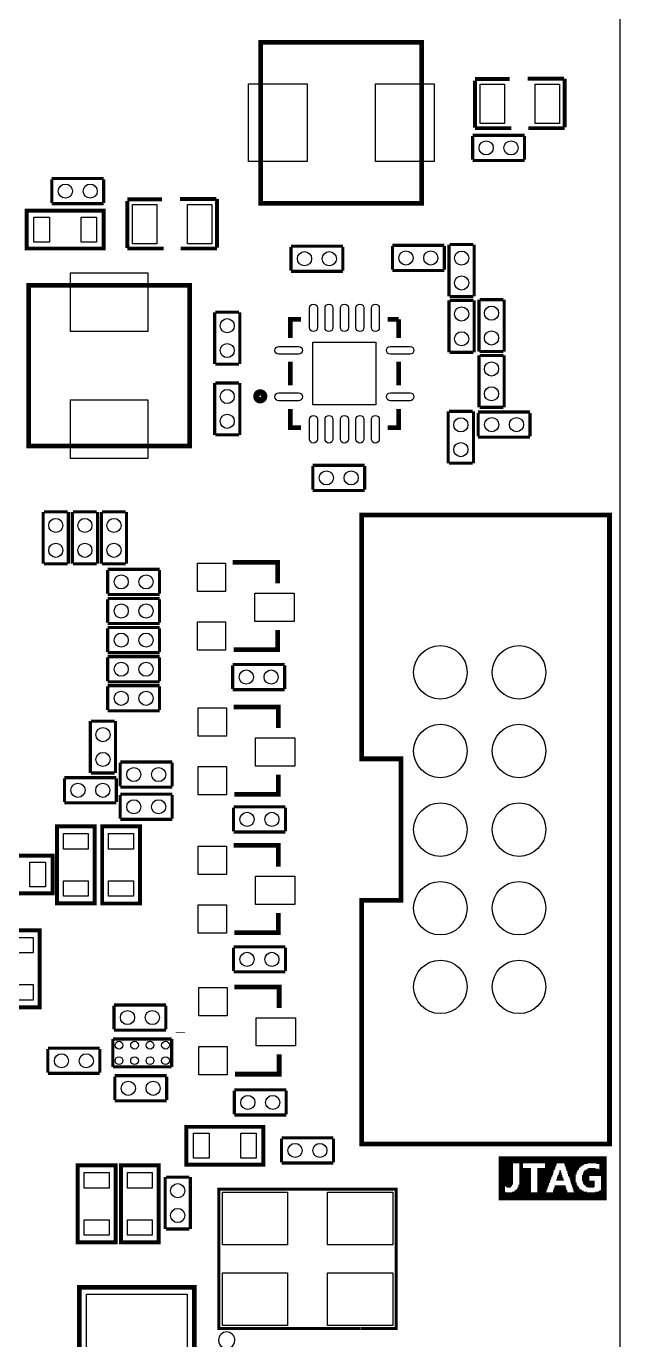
# Model space of a CAD drawing. Extents: x 4 to 274, y -3 to 190.
# Drawn here: x 252.34 to 271.5, y 26.6 to 69.03 of the extents above; entities that cross this region are included whole.
import ezdxf

# ---------------------------------------------------------------- set-up
doc = ezdxf.new("R2010")
doc.units = 0
doc.header["$MEASUREMENT"] = 0
for name, color, linetype in [('BG_OUTLINE', 7, 'CONTINUOUS'), ('MA_PEN3', 231, 'CONTINUOUS'), ('PG_SILKSCREEN_TOP', 130, 'CONTINUOUS'), ('PIN_TOP', 140, 'CONTINUOUS')]:
    doc.layers.add(name, color=color, linetype=linetype)

msp = doc.modelspace()

# ---------------------------------------------------------------- linework, layer by layer
at = {"layer": 'BG_OUTLINE'}
msp.add_lwpolyline([(21.5138, -1.27), (21.5138, 168.7068), (271.5006, 168.7068), (271.5006, -1.27)], close=True, dxfattribs=at)
at = {"layer": 'MA_PEN3', "const_width": 0.0254}
for points in [[(267.59408, 32.515048), (271.07388, 32.515048)], [(267.59408, 32.489648), (271.07388, 32.489648)], [(267.59408, 32.464248), (271.07388, 32.464248)], [(267.59408, 32.438848), (271.07388, 32.438848)], [(267.59408, 32.413448), (271.07388, 32.413448)], [(267.59408, 32.388048), (271.07388, 32.388048)], [(267.59408, 32.362648), (271.07388, 32.362648)], [(267.59408, 32.337248), (271.07388, 32.337248)], [(267.59408, 32.311848), (271.07388, 32.311848)], [(267.59408, 32.286448), (268.05128, 32.286448)], [(267.59408, 32.261048), (268.05128, 32.261048)], [(267.59408, 32.235648), (268.05128, 32.235648)], [(268.25448, 32.286448), (268.38148, 32.286448)], [(268.25448, 32.261048), (268.38148, 32.261048)], [(268.25448, 32.235648), (268.38148, 32.235648)], [(269.09268, 32.286448), (269.47368, 32.286448)], [(269.09268, 32.261048), (269.44828, 32.261048)], [(269.09268, 32.235648), (269.44828, 32.235648)], [(269.70228, 32.286448), (270.46428, 32.286448)], [(269.72768, 32.261048), (270.36268, 32.261048)], [(269.72768, 32.235648), (270.31188, 32.235648)], [(270.74368, 32.286448), (271.07388, 32.286448)], [(270.84528, 32.261048), (271.07388, 32.261048)], [(270.84528, 32.235648), (271.07388, 32.235648)], [(267.59408, 32.210248), (268.05128, 32.210248)], [(267.59408, 32.184848), (268.05128, 32.184848)], [(267.59408, 32.159448), (268.05128, 32.159448)], [(267.59408, 32.134048), (268.05128, 32.134048)], [(267.59408, 32.108648), (268.05128, 32.108648)], [(267.59408, 32.083248), (268.05128, 32.083248)], [(267.59408, 32.057848), (268.05128, 32.057848)], [(267.59408, 32.032448), (268.05128, 32.032448)], [(267.59408, 32.007048), (268.05128, 32.007048)], [(267.59408, 31.981648), (268.05128, 31.981648)], [(267.59408, 31.956248), (268.05128, 31.956248)], [(267.59408, 31.930848), (268.05128, 31.930848)], [(267.59408, 31.905448), (268.05128, 31.905448)], [(267.59408, 31.880048), (268.05128, 31.880048)], [(267.59408, 31.854648), (268.05128, 31.854648)], [(267.59408, 31.829248), (268.05128, 31.829248)], [(268.25448, 32.210248), (268.38148, 32.210248)], [(268.25448, 32.184848), (268.38148, 32.184848)], [(268.25448, 32.159448), (268.38148, 32.159448)], [(268.25448, 32.134048), (268.63548, 32.134048)], [(268.25448, 32.108648), (268.63548, 32.108648)], [(268.25448, 32.083248), (268.63548, 32.083248)], [(268.25448, 32.057848), (268.63548, 32.057848)], [(268.25448, 32.032448), (268.63548, 32.032448)], [(268.25448, 32.007048), (268.63548, 32.007048)], [(268.25448, 31.981648), (268.63548, 31.981648)], [(268.25448, 31.956248), (268.63548, 31.956248)], [(268.25448, 31.930848), (268.63548, 31.930848)], [(268.25448, 31.905448), (268.63548, 31.905448)], [(268.25448, 31.880048), (268.63548, 31.880048)], [(268.25448, 31.854648), (268.63548, 31.854648)], [(268.25448, 31.829248), (268.63548, 31.829248)], [(268.83868, 32.134048), (269.42288, 32.134048)], [(268.83868, 32.108648), (269.39748, 32.108648)], [(268.83868, 32.083248), (269.39748, 32.083248)], [(268.83868, 32.057848), (269.37208, 32.057848)], [(268.83868, 32.032448), (269.37208, 32.032448)], [(268.83868, 32.007048), (269.37208, 32.007048)], [(268.83868, 31.981648), (269.34668, 31.981648)], [(268.83868, 31.956248), (269.34668, 31.956248)], [(268.83868, 31.930848), (269.34668, 31.930848)], [(268.83868, 31.905448), (269.32128, 31.905448)], [(268.83868, 31.880048), (269.32128, 31.880048)], [(268.83868, 31.854648), (269.29588, 31.854648)], [(268.83868, 31.829248), (269.29588, 31.829248)], [(269.09268, 32.210248), (269.44828, 32.210248)], [(269.09268, 32.184848), (269.42288, 32.184848)], [(269.09268, 32.159448), (269.42288, 32.159448)], [(269.47368, 31.854648), (269.65148, 31.854648)], [(269.47368, 31.829248), (269.67688, 31.829248)], [(269.49908, 31.905448), (269.65148, 31.905448)], [(269.49908, 31.880048), (269.65148, 31.880048)], [(269.52448, 31.981648), (269.62608, 31.981648)], [(269.52448, 31.956248), (269.62608, 31.956248)], [(269.52448, 31.930848), (269.62608, 31.930848)], [(269.54988, 32.057848), (269.60068, 32.057848)], [(269.54988, 32.032448), (269.60068, 32.032448)], [(269.54988, 32.007048), (269.60068, 32.007048)], [(269.72768, 32.210248), (270.28648, 32.210248)], [(269.75308, 32.184848), (270.23568, 32.184848)], [(269.75308, 32.159448), (270.21028, 32.159448)], [(269.75308, 32.134048), (270.18488, 32.134048)], [(269.77848, 32.108648), (270.18488, 32.108648)], [(269.77848, 32.083248), (270.15948, 32.083248)], [(269.77848, 32.057848), (270.13408, 32.057848)], [(269.80388, 32.032448), (270.13408, 32.032448)], [(269.80388, 32.007048), (270.10868, 32.007048)], [(269.80388, 31.981648), (270.10868, 31.981648)], [(269.82928, 31.956248), (270.10868, 31.956248)], [(269.82928, 31.930848), (270.08328, 31.930848)], [(269.82928, 31.905448), (270.08328, 31.905448)], [(269.85468, 31.880048), (270.08328, 31.880048)], [(269.85468, 31.854648), (270.08328, 31.854648)], [(269.88008, 31.829248), (270.08328, 31.829248)], [(270.28648, 31.905448), (271.07388, 31.905448)], [(270.28648, 31.880048), (270.51508, 31.880048)], [(270.28648, 31.854648), (270.51508, 31.854648)], [(270.28648, 31.829248), (270.51508, 31.829248)], [(270.31188, 31.981648), (271.07388, 31.981648)], [(270.31188, 31.956248), (271.07388, 31.956248)], [(270.31188, 31.930848), (271.07388, 31.930848)], [(270.33728, 32.032448), (271.07388, 32.032448)], [(270.33728, 32.007048), (271.07388, 32.007048)], [(270.36268, 32.057848), (271.07388, 32.057848)], [(270.38808, 32.083248), (271.07388, 32.083248)], [(270.43888, 32.108648), (270.81988, 32.108648)], [(270.48968, 32.134048), (270.71828, 32.134048)], [(270.84528, 32.210248), (271.07388, 32.210248)], [(270.84528, 32.184848), (271.07388, 32.184848)], [(270.84528, 32.159448), (271.07388, 32.159448)], [(270.84528, 32.134048), (271.07388, 32.134048)], [(270.84528, 32.108648), (271.07388, 32.108648)], [(270.89608, 31.880048), (271.07388, 31.880048)], [(270.89608, 31.854648), (271.07388, 31.854648)], [(270.89608, 31.829248), (271.07388, 31.829248)], [(267.59408, 31.803848), (268.05128, 31.803848)], [(267.59408, 31.778448), (268.05128, 31.778448)], [(267.59408, 31.753048), (268.05128, 31.753048)], [(267.59408, 31.727648), (268.05128, 31.727648)], [(267.59408, 31.702248), (268.05128, 31.702248)], [(267.59408, 31.676848), (268.05128, 31.676848)], [(267.59408, 31.651448), (268.05128, 31.651448)], [(267.59408, 31.626048), (268.05128, 31.626048)], [(267.59408, 31.600648), (268.02588, 31.600648)], [(267.59408, 31.575248), (268.02588, 31.575248)], [(267.59408, 31.549848), (267.79728, 31.549848)], [(267.59408, 31.524448), (267.79728, 31.524448)], [(267.59408, 31.499048), (267.79728, 31.499048)], [(267.59408, 31.473648), (267.79728, 31.473648)], [(267.59408, 31.448248), (267.79728, 31.448248)], [(267.59408, 31.422848), (267.79728, 31.422848)], [(267.59408, 31.397448), (267.79728, 31.397448)], [(267.82268, 31.549848), (268.00048, 31.549848)], [(267.84808, 31.524448), (267.97508, 31.524448)], [(268.10208, 31.397448), (268.63548, 31.397448)], [(268.12748, 31.422848), (268.63548, 31.422848)], [(268.15288, 31.448248), (268.63548, 31.448248)], [(268.17828, 31.473648), (268.63548, 31.473648)], [(268.20368, 31.524448), (268.63548, 31.524448)], [(268.20368, 31.499048), (268.63548, 31.499048)], [(268.22908, 31.600648), (268.63548, 31.600648)], [(268.22908, 31.575248), (268.63548, 31.575248)], [(268.22908, 31.549848), (268.63548, 31.549848)], [(268.25448, 31.803848), (268.63548, 31.803848)], [(268.25448, 31.778448), (268.63548, 31.778448)], [(268.25448, 31.753048), (268.63548, 31.753048)], [(268.25448, 31.727648), (268.63548, 31.727648)], [(268.25448, 31.702248), (268.63548, 31.702248)], [(268.25448, 31.676848), (268.63548, 31.676848)], [(268.25448, 31.651448), (268.63548, 31.651448)], [(268.25448, 31.626048), (268.63548, 31.626048)], [(268.83868, 31.803848), (269.29588, 31.803848)], [(268.83868, 31.778448), (269.27048, 31.778448)], [(268.83868, 31.753048), (269.27048, 31.753048)], [(268.83868, 31.727648), (269.24508, 31.727648)], [(268.83868, 31.702248), (269.24508, 31.702248)], [(268.83868, 31.676848), (269.24508, 31.676848)], [(268.83868, 31.651448), (269.21968, 31.651448)], [(268.83868, 31.626048), (269.21968, 31.626048)], [(268.83868, 31.600648), (269.21968, 31.600648)], [(268.83868, 31.575248), (269.19428, 31.575248)], [(268.83868, 31.549848), (269.19428, 31.549848)], [(268.83868, 31.524448), (269.16888, 31.524448)], [(268.83868, 31.499048), (269.16888, 31.499048)], [(268.83868, 31.473648), (269.16888, 31.473648)], [(268.83868, 31.448248), (269.14348, 31.448248)], [(268.83868, 31.422848), (269.14348, 31.422848)], [(268.83868, 31.397448), (269.14348, 31.397448)], [(269.34668, 31.422848), (269.80388, 31.422848)], [(269.34668, 31.397448), (269.80388, 31.397448)], [(269.37208, 31.499048), (269.77848, 31.499048)], [(269.37208, 31.473648), (269.77848, 31.473648)], [(269.37208, 31.448248), (269.77848, 31.448248)], [(269.39748, 31.575248), (269.75308, 31.575248)], [(269.39748, 31.549848), (269.75308, 31.549848)], [(269.39748, 31.524448), (269.75308, 31.524448)], [(269.44828, 31.778448), (269.67688, 31.778448)], [(269.44828, 31.753048), (269.70228, 31.753048)], [(269.47368, 31.803848), (269.67688, 31.803848)], [(269.88008, 31.803848), (270.08328, 31.803848)], [(269.88008, 31.778448), (270.08328, 31.778448)], [(269.90548, 31.753048), (270.08328, 31.753048)], [(269.90548, 31.727648), (270.08328, 31.727648)], [(269.90548, 31.702248), (270.08328, 31.702248)], [(269.93088, 31.676848), (270.10868, 31.676848)], [(269.93088, 31.651448), (270.10868, 31.651448)], [(269.93088, 31.626048), (270.10868, 31.626048)], [(269.95628, 31.600648), (270.13408, 31.600648)], [(269.95628, 31.575248), (270.13408, 31.575248)], [(269.95628, 31.549848), (270.15948, 31.549848)], [(269.98168, 31.524448), (270.18488, 31.524448)], [(269.98168, 31.499048), (270.18488, 31.499048)], [(269.98168, 31.473648), (270.21028, 31.473648)], [(270.00708, 31.448248), (270.26108, 31.448248)], [(270.00708, 31.422848), (270.28648, 31.422848)], [(270.00708, 31.397448), (270.33728, 31.397448)], [(270.28648, 31.803848), (270.51508, 31.803848)], [(270.28648, 31.778448), (270.51508, 31.778448)], [(270.28648, 31.753048), (270.51508, 31.753048)], [(270.28648, 31.727648), (270.69288, 31.727648)], [(270.31188, 31.702248), (270.69288, 31.702248)], [(270.31188, 31.676848), (270.69288, 31.676848)], [(270.31188, 31.651448), (270.69288, 31.651448)], [(270.33728, 31.626048), (270.69288, 31.626048)], [(270.36268, 31.600648), (270.69288, 31.600648)], [(270.38808, 31.575248), (270.69288, 31.575248)], [(270.41348, 31.549848), (270.69288, 31.549848)], [(270.46428, 31.524448), (270.66748, 31.524448)], [(270.81988, 31.397448), (271.07388, 31.397448)], [(270.87068, 31.422848), (271.07388, 31.422848)], [(270.89608, 31.803848), (271.07388, 31.803848)], [(270.89608, 31.778448), (271.07388, 31.778448)], [(270.89608, 31.753048), (271.07388, 31.753048)], [(270.89608, 31.727648), (271.07388, 31.727648)], [(270.89608, 31.702248), (271.07388, 31.702248)], [(270.89608, 31.676848), (271.07388, 31.676848)], [(270.89608, 31.651448), (271.07388, 31.651448)], [(270.89608, 31.626048), (271.07388, 31.626048)], [(270.89608, 31.600648), (271.07388, 31.600648)], [(270.89608, 31.575248), (271.07388, 31.575248)], [(270.89608, 31.549848), (271.07388, 31.549848)], [(270.89608, 31.524448), (271.07388, 31.524448)], [(270.89608, 31.499048), (271.07388, 31.499048)], [(270.89608, 31.473648), (271.07388, 31.473648)], [(270.89608, 31.448248), (271.07388, 31.448248)], [(267.59408, 31.372048), (267.82268, 31.372048)], [(267.59408, 31.346648), (271.07388, 31.346648)], [(267.59408, 31.321248), (271.07388, 31.321248)], [(267.59408, 31.295848), (271.07388, 31.295848)], [(267.59408, 31.270448), (271.07388, 31.270448)], [(267.59408, 31.245048), (271.07388, 31.245048)], [(267.59408, 31.219648), (271.07388, 31.219648)], [(267.59408, 31.194248), (271.07388, 31.194248)], [(267.59408, 31.168848), (271.07388, 31.168848)], [(267.59408, 31.143448), (271.07388, 31.143448)], [(267.59408, 31.118048), (271.07388, 31.118048)], [(268.02588, 31.372048), (268.63548, 31.372048)], [(268.83868, 31.372048), (269.11808, 31.372048)], [(269.34668, 31.372048), (269.80388, 31.372048)], [(270.03248, 31.372048), (270.43888, 31.372048)], [(270.71828, 31.372048), (271.07388, 31.372048)]]:
    msp.add_lwpolyline(points, dxfattribs=at)
at = {"layer": 'PG_SILKSCREEN_TOP'}
for points, const_width in [([(265.108944, 68.512944), (259.909056, 68.512944), (259.909056, 63.313056), (265.108944, 63.313056), (265.108944, 68.512944)], 0.150114), ([(267.9446, 67.3227), (266.827, 67.3227)], 0.127), ([(266.827, 67.2719), (266.827, 65.7479)], 0.127), ([(268.5288, 67.3354), (269.6972, 67.3354)], 0.127), ([(269.7226, 67.3354), (269.7226, 65.7606)], 0.127), ([(266.827, 65.7352), (267.9954, 65.7352)], 0.127), ([(269.7226, 65.7352), (268.5542, 65.7352)], 0.127), ([(266.7508, 65.5066), (268.4272, 65.5066)], 0.1016), ([(266.7508, 64.7192), (266.7508, 65.4812)], 0.1016), ([(268.4272, 65.4812), (268.4272, 64.7192)], 0.1016), ([(268.4272, 64.6938), (266.7508, 64.6938)], 0.1016), ([(253.1618, 64.1096), (254.8382, 64.1096)], 0.1016), ([(253.1618, 63.3222), (253.1618, 64.0842)], 0.1016), ([(254.8382, 64.0842), (254.8382, 63.3222)], 0.1016), ([(254.8382, 63.2968), (253.1618, 63.2968)], 0.1016), ([(256.7178, 63.4365), (255.6002, 63.4365)], 0.127), ([(255.6002, 63.3857), (255.6002, 61.8617)], 0.127), ([(257.302, 63.4492), (258.4704, 63.4492)], 0.127), ([(258.4958, 63.4492), (258.4958, 61.8744)], 0.127), ([(252.349, 61.849), (254.8382, 61.849), (254.8382, 63.0682), (252.349, 63.0682), (252.349, 61.849)], 0.127), ([(260.8834, 61.9252), (262.5598, 61.9252)], 0.1016), ([(260.8834, 61.1378), (260.8834, 61.8998)], 0.1016), ([(262.5598, 61.8998), (262.5598, 61.1378)], 0.1016), ([(264.16, 61.9506), (265.8364, 61.9506)], 0.1016), ([(264.16, 61.1632), (264.16, 61.9252)], 0.1016), ([(265.8364, 61.9252), (265.8364, 61.1632)], 0.1016), ([(265.9888, 60.2996), (265.9888, 61.976)], 0.1016), ([(266.0142, 61.976), (266.7762, 61.976)], 0.1016), ([(266.8016, 61.976), (266.8016, 60.2996)], 0.1016), ([(255.6002, 61.849), (256.7686, 61.849)], 0.127), ([(258.4958, 61.849), (257.3274, 61.849)], 0.127), ([(262.5598, 61.1124), (260.8834, 61.1124)], 0.1016), ([(265.8364, 61.1378), (264.16, 61.1378)], 0.1016), ([(252.416056, 60.664344), (252.416056, 55.464456), (257.615944, 55.464456), (257.615944, 60.664344), (252.416056, 60.664344)], 0.150114), ([(266.7762, 60.2996), (266.0142, 60.2996)], 0.1016), ([(266.954, 58.5216), (266.954, 60.198)], 0.1016), ([(266.9794, 60.198), (267.7414, 60.198)], 0.1016), ([(267.7668, 60.198), (267.7668, 58.5216)], 0.1016), ([(258.4196, 58.1152), (258.4196, 59.7916)], 0.1016), ([(258.445, 59.7916), (259.207, 59.7916)], 0.1016), ([(259.2324, 59.7916), (259.2324, 58.1152)], 0.1016), ([(265.9888, 58.4962), (265.9888, 60.1726)], 0.1016), ([(266.0142, 60.1726), (266.7762, 60.1726)], 0.1016), ([(266.8016, 60.1726), (266.8016, 58.4962)], 0.1016), ([(260.86054, 58.9534), (260.86054, 59.56046), (261.2136, 59.56046)], 0.1524), ([(264.0076, 59.56046), (264.36066, 59.56046)], 0.1524), ([(264.36066, 59.56046), (264.36066, 58.9534)], 0.1524), ([(267.7414, 58.5216), (266.9794, 58.5216)], 0.1016), ([(259.207, 58.1152), (258.445, 58.1152)], 0.1016), ([(260.86054, 57.4294), (260.86054, 58.1914)], 0.1524), ([(264.36066, 58.1914), (264.36066, 57.4294)], 0.1524), ([(266.7762, 58.4962), (266.0142, 58.4962)], 0.1016), ([(266.954, 56.7182), (266.954, 58.3946)], 0.1016), ([(266.9794, 58.3946), (267.7414, 58.3946)], 0.1016), ([(267.7668, 58.3946), (267.7668, 56.7182)], 0.1016), ([(258.4196, 55.8292), (258.4196, 57.5056)], 0.1016), ([(258.445, 57.5056), (259.207, 57.5056)], 0.1016), ([(259.2324, 57.5056), (259.2324, 55.8292)], 0.1016), ([(261.2136, 56.06034), (260.86054, 56.06034), (260.86054, 56.6674)], 0.1524), ([(264.36066, 56.6674), (264.36066, 56.06034), (264.0076, 56.06034)], 0.1524), ([(265.9634, 54.9148), (265.9634, 56.5912)], 0.1016), ([(265.9888, 56.5912), (266.7508, 56.5912)], 0.1016), ([(266.7762, 56.5912), (266.7762, 54.9148)], 0.1016), ([(266.9286, 56.5658), (268.605, 56.5658)], 0.1016), ([(266.9286, 55.7784), (266.9286, 56.5404)], 0.1016), ([(267.7414, 56.7182), (266.9794, 56.7182)], 0.1016), ([(268.605, 56.5404), (268.605, 55.7784)], 0.1016), ([(259.207, 55.8292), (258.445, 55.8292)], 0.1016), ([(268.605, 55.753), (266.9286, 55.753)], 0.1016), ([(261.58952, 54.84622), (263.26592, 54.84622)], 0.1016), ([(261.58952, 54.05882), (261.58952, 54.82082)], 0.1016), ([(263.26592, 54.82082), (263.26592, 54.05882)], 0.1016), ([(266.7508, 54.9148), (265.9888, 54.9148)], 0.1016), ([(263.26592, 54.03342), (261.58952, 54.03342)], 0.1016), ([(252.8824, 51.6636), (252.8824, 53.34)], 0.1016), ([(252.9078, 53.34), (253.6698, 53.34)], 0.1016), ([(253.6952, 53.34), (253.6952, 51.6636)], 0.1016), ([(253.8222, 51.6636), (253.8222, 53.34)], 0.1016), ([(253.8476, 53.34), (254.6096, 53.34)], 0.1016), ([(254.635, 53.34), (254.635, 51.6636)], 0.1016), ([(254.762, 51.6636), (254.762, 53.34)], 0.1016), ([(254.7874, 53.34), (255.5494, 53.34)], 0.1016), ([(255.5748, 53.34), (255.5748, 51.6636)], 0.1016), ([(271.1704, 32.9184), (271.1704, 53.2384), (263.1694, 53.2384), (263.1694, 45.3644), (264.4394, 45.3644), (264.4394, 40.7924), (263.1694, 40.7924), (263.1694, 32.9184), (271.1704, 32.9184)], 0.1524), ([(260.4516, 51.0286), (260.4516, 51.7144), (259.0038, 51.7144)], 0.1524), ([(253.6698, 51.6636), (252.9078, 51.6636)], 0.1016), ([(254.6096, 51.6636), (253.8476, 51.6636)], 0.1016), ([(255.5494, 51.6636), (254.7874, 51.6636)], 0.1016), ([(254.9652, 51.4858), (256.6416, 51.4858)], 0.1016), ([(254.9652, 50.6984), (254.9652, 51.4604)], 0.1016), ([(256.6416, 51.4604), (256.6416, 50.6984)], 0.1016), ([(256.6416, 50.673), (254.9652, 50.673)], 0.1016), ([(254.9652, 50.546), (256.6416, 50.546)], 0.1016), ([(254.9652, 49.7586), (254.9652, 50.5206)], 0.1016), ([(256.6416, 50.5206), (256.6416, 49.7586)], 0.1016), ([(256.6416, 49.7332), (254.9652, 49.7332)], 0.1016), ([(254.9652, 49.6062), (256.6416, 49.6062)], 0.1016), ([(254.9652, 48.8188), (254.9652, 49.5808)], 0.1016), ([(256.6416, 49.5808), (256.6416, 48.8188)], 0.1016), ([(260.4516, 49.53), (260.4516, 48.895), (259.0292, 48.895)], 0.1524), ([(256.6416, 48.7934), (254.9652, 48.7934)], 0.1016), ([(254.9652, 48.6664), (256.6416, 48.6664)], 0.1016), ([(254.9652, 47.879), (254.9652, 48.641)], 0.1016), ([(256.6416, 48.641), (256.6416, 47.879)], 0.1016), ([(259.0038, 48.4124), (260.6802, 48.4124)], 0.1016), ([(259.0038, 47.625), (259.0038, 48.387)], 0.1016), ([(260.6802, 48.387), (260.6802, 47.625)], 0.1016), ([(256.6416, 47.8536), (254.9652, 47.8536)], 0.1016), ([(254.9652, 47.7266), (256.6416, 47.7266)], 0.1016), ([(254.9652, 46.9392), (254.9652, 47.7012)], 0.1016), ([(256.6416, 47.7012), (256.6416, 46.9392)], 0.1016), ([(260.6802, 47.5996), (259.0038, 47.5996)], 0.1016), ([(260.477, 46.355), (260.477, 47.0408), (259.0292, 47.0408)], 0.1524), ([(256.6416, 46.9138), (254.9652, 46.9138)], 0.1016), ([(254.4064, 44.9072), (254.4064, 46.5836)], 0.1016), ([(254.4318, 46.5836), (255.1938, 46.5836)], 0.1016), ([(255.2192, 46.5836), (255.2192, 44.9072)], 0.1016), ([(255.3716, 45.2628), (257.048, 45.2628)], 0.1016), ([(255.3716, 44.4754), (255.3716, 45.2374)], 0.1016), ([(257.048, 45.2374), (257.048, 44.4754)], 0.1016), ([(253.5682, 44.7548), (255.2446, 44.7548)], 0.1016), ([(253.5682, 43.9674), (253.5682, 44.7294)], 0.1016), ([(255.1938, 44.9072), (254.4318, 44.9072)], 0.1016), ([(255.2446, 44.7294), (255.2446, 43.9674)], 0.1016), ([(260.477, 44.8564), (260.477, 44.2214), (259.0546, 44.2214)], 0.1524), ([(257.048, 44.45), (255.3716, 44.45)], 0.1016), ([(255.3716, 44.2214), (257.048, 44.2214)], 0.1016), ([(255.3716, 43.434), (255.3716, 44.196)], 0.1016), ([(257.048, 44.196), (257.048, 43.434)], 0.1016), ([(255.2446, 43.942), (253.5682, 43.942)], 0.1016), ([(259.0292, 43.815), (260.7056, 43.815)], 0.1016), ([(259.0292, 43.0276), (259.0292, 43.7896)], 0.1016), ([(260.7056, 43.7896), (260.7056, 43.0276)], 0.1016), ([(257.048, 43.4086), (255.3716, 43.4086)], 0.1016), ([(254.546608, 40.694864), (254.546608, 43.184064), (253.327408, 43.184064), (253.327408, 40.694864), (254.546608, 40.694864)], 0.127), ([(256.0066, 40.6908), (256.0066, 43.18), (254.7874, 43.18), (254.7874, 40.6908), (256.0066, 40.6908)], 0.127), ([(260.7056, 43.0022), (259.0292, 43.0022)], 0.1016), ([(260.477, 41.8846), (260.477, 42.5704), (259.0292, 42.5704)], 0.1524), ([(250.698, 41.021), (253.1872, 41.021), (253.1872, 42.2402), (250.698, 42.2402), (250.698, 41.021)], 0.127), ([(260.477, 40.386), (260.477, 39.751), (259.0546, 39.751)], 0.1524), ([(252.765052, 37.33927), (252.765052, 39.82847), (251.545852, 39.82847), (251.545852, 37.33927), (252.765052, 37.33927)], 0.127), ([(259.0292, 39.2938), (260.7056, 39.2938)], 0.1016), ([(259.0292, 38.5064), (259.0292, 39.2684)], 0.1016), ([(260.7056, 39.2684), (260.7056, 38.5064)], 0.1016), ([(260.7056, 38.481), (259.0292, 38.481)], 0.1016), ([(260.5024, 37.3126), (260.5024, 37.9984), (259.0546, 37.9984)], 0.1524), ([(255.1684, 37.4142), (256.8448, 37.4142)], 0.1016), ([(255.1684, 36.6268), (255.1684, 37.3888)], 0.1016), ([(256.8448, 37.3888), (256.8448, 36.6268)], 0.1016), ([(256.8448, 36.6014), (255.1684, 36.6014)], 0.1016), ([(257.3147, 36.51758), (257.3147, 36.54298)], 0.299974), ([(253.0348, 36.0172), (254.7112, 36.0172)], 0.1016), ([(255.13284, 36.314888), (255.13284, 35.414712)], 0.100076), ([(257.03276, 36.314888), (255.13284, 36.314888)], 0.100076), ([(257.03276, 35.414712), (257.03276, 36.314888)], 0.100076), ([(253.0348, 35.2298), (253.0348, 35.9918)], 0.1016), ([(254.7112, 35.9918), (254.7112, 35.2298)], 0.1016), ([(260.5024, 35.814), (260.5024, 35.179), (259.08, 35.179)], 0.1524), ([(254.7112, 35.2044), (253.0348, 35.2044)], 0.1016), ([(255.13284, 35.414712), (257.03276, 35.414712)], 0.100076), ([(255.1938, 35.1282), (256.8702, 35.1282)], 0.1016), ([(255.1938, 34.3408), (255.1938, 35.1028)], 0.1016), ([(256.8702, 35.1028), (256.8702, 34.3408)], 0.1016), ([(259.0546, 34.671), (260.731, 34.671)], 0.1016), ([(259.0546, 33.8836), (259.0546, 34.6456)], 0.1016), ([(260.731, 34.6456), (260.731, 33.8836)], 0.1016), ([(256.8702, 34.3154), (255.1938, 34.3154)], 0.1016), ([(257.5052, 32.258), (259.9944, 32.258), (259.9944, 33.4772), (257.5052, 33.4772), (257.5052, 32.258)], 0.127), ([(260.731, 33.8582), (259.0546, 33.8582)], 0.1016), ([(260.5786, 33.1216), (262.255, 33.1216)], 0.1016), ([(260.5786, 32.3342), (260.5786, 33.0962)], 0.1016), ([(262.255, 33.0962), (262.255, 32.3342)], 0.1016), ([(254, 32.2326), (254, 29.7434), (255.2192, 29.7434), (255.2192, 32.2326), (254, 32.2326)], 0.127), ([(255.397, 32.2326), (255.397, 29.7434), (256.6162, 29.7434), (256.6162, 32.2326), (255.397, 32.2326)], 0.127), ([(262.255, 32.3088), (260.5786, 32.3088)], 0.1016), ([(256.8194, 30.1752), (256.8194, 31.8516)], 0.1016), ([(256.8448, 31.8516), (257.6068, 31.8516)], 0.1016), ([(257.6322, 31.8516), (257.6322, 30.1752)], 0.1016), ([(263.128506, 26.96464), (264.278618, 26.96464), (264.278618, 31.464504), (258.558538, 31.464504), (258.558538, 26.96464), (263.1186, 26.96464)], 0.100076), ([(257.6068, 30.1752), (256.8448, 30.1752)], 0.1016), ([(254.0508, 22.1488), (254.0508, 28.2956), (257.7592, 28.2956), (257.7592, 22.1488), (254.0508, 22.1488)], 0.1524)]:
    msp.add_lwpolyline(points, dxfattribs=dict(at, const_width=const_width))
at = {"layer": 'PG_SILKSCREEN_TOP', "const_width": 0.2032}
msp.add_lwpolyline([(260.0198, 57.0738, 1), (259.7658, 57.0738, 1), (260.0198, 57.0738)], format="xyb", dxfattribs=at)
at = {"layer": 'PG_SILKSCREEN_TOP'}
msp.add_lwpolyline([(259.07492, 26.584656, 1), (258.54428, 26.584544, 1)], format="xyb", close=True, dxfattribs=at)
at = {"layer": 'PIN_TOP'}
for points in [[(259.509006, 64.662812), (259.509006, 67.162934), (261.408926, 67.162934), (261.408926, 64.662812)], [(263.609074, 64.662812), (263.609074, 67.162934), (265.508994, 67.162934), (265.508994, 64.662812)], [(266.9921, 65.8876), (266.9921, 67.1576), (267.7795, 67.1576), (267.7795, 65.8876)], [(268.7701, 65.8876), (268.7701, 67.1576), (269.5575, 67.1576), (269.5575, 65.8876)], [(255.7653, 62.0014), (255.7653, 63.2714), (256.5527, 63.2714), (256.5527, 62.0014)], [(257.5433, 62.0014), (257.5433, 63.2714), (258.3307, 63.2714), (258.3307, 62.0014)], [(253.081663, 62.85865), (253.081663, 62.05855), (252.581537, 62.05855), (252.581537, 62.85865)], [(254.605663, 62.85865), (254.605663, 62.05855), (254.105537, 62.05855), (254.105537, 62.85865)], [(256.266061, 59.164474), (253.765939, 59.164474), (253.765939, 61.064394), (256.266061, 61.064394)], [(261.5946, 58.8264), (263.6266, 58.8264), (263.6266, 56.7944), (261.5946, 56.7944)], [(256.266061, 55.064406), (253.765939, 55.064406), (253.765939, 56.964326), (256.266061, 56.964326)], [(257.8608, 51.689), (258.7752, 51.689), (258.7752, 50.7746), (257.8608, 50.7746)], [(259.712968, 50.718974), (260.982968, 50.718974), (260.982968, 49.804574), (259.712968, 49.804574)], [(257.8608, 49.78908), (258.7752, 49.78908), (258.7752, 48.87468), (257.8608, 48.87468)], [(257.8862, 47.0154), (258.8006, 47.0154), (258.8006, 46.101), (257.8862, 46.101)], [(259.738368, 46.045374), (261.008368, 46.045374), (261.008368, 45.130974), (259.738368, 45.130974)], [(257.8862, 45.11548), (258.8006, 45.11548), (258.8006, 44.20108), (257.8862, 44.20108)], [(253.536958, 42.951527), (254.337058, 42.951527), (254.337058, 42.451401), (253.536958, 42.451401)], [(254.99695, 42.947463), (255.79705, 42.947463), (255.79705, 42.447337), (254.99695, 42.447337)], [(257.8862, 42.545), (258.8006, 42.545), (258.8006, 41.6306), (257.8862, 41.6306)], [(252.954663, 42.03065), (252.954663, 41.23055), (252.454537, 41.23055), (252.454537, 42.03065)], [(253.536958, 41.427527), (254.337058, 41.427527), (254.337058, 40.927401), (253.536958, 40.927401)], [(254.99695, 41.423463), (255.79705, 41.423463), (255.79705, 40.923337), (254.99695, 40.923337)], [(259.738368, 41.574974), (261.008368, 41.574974), (261.008368, 40.660574), (259.738368, 40.660574)], [(257.8862, 40.64508), (258.8006, 40.64508), (258.8006, 39.73068), (257.8862, 39.73068)], [(251.755402, 39.595933), (252.555502, 39.595933), (252.555502, 39.095807), (251.755402, 39.095807)], [(251.755402, 38.071933), (252.555502, 38.071933), (252.555502, 37.571807), (251.755402, 37.571807)], [(257.9116, 37.973), (258.826, 37.973), (258.826, 37.0586), (257.9116, 37.0586)], [(259.763768, 37.002974), (261.033768, 37.002974), (261.033768, 36.088574), (259.763768, 36.088574)], [(257.9116, 36.07308), (258.826, 36.07308), (258.826, 35.15868), (257.9116, 35.15868)], [(258.237863, 33.26765), (258.237863, 32.46755), (257.737737, 32.46755), (257.737737, 33.26765)], [(259.761863, 33.26765), (259.761863, 32.46755), (259.261737, 32.46755), (259.261737, 33.26765)], [(255.00965, 31.499937), (254.20955, 31.499937), (254.20955, 32.000063), (255.00965, 32.000063)], [(256.40665, 31.499937), (255.60655, 31.499937), (255.60655, 32.000063), (256.40665, 32.000063)], [(260.768592, 29.664533), (258.66852, 29.664533), (258.66852, 31.364555), (260.768592, 31.364555)], [(264.168636, 29.664533), (262.068564, 29.664533), (262.068564, 31.364555), (264.168636, 31.364555)], [(255.00965, 29.975937), (254.20955, 29.975937), (254.20955, 30.476063), (255.00965, 30.476063)], [(256.40665, 29.975937), (255.60655, 29.975937), (255.60655, 30.476063), (256.40665, 30.476063)], [(260.768592, 27.064589), (258.66852, 27.064589), (258.66852, 28.764611), (260.768592, 28.764611)], [(264.168636, 27.064589), (262.068564, 27.064589), (262.068564, 28.764611), (264.168636, 28.764611)], [(257.5306, 26.2382), (254.2794, 26.2382), (254.2794, 28.067), (257.5306, 28.067)]]:
    msp.add_lwpolyline(points, close=True, dxfattribs=at)
for points in [[(261.483602, 59.292998), (261.483602, 59.927998, -1), (261.737602, 59.927998), (261.737602, 59.292998, -1)], [(261.983474, 59.292998), (261.983474, 59.927998, -1), (262.237474, 59.927998), (262.237474, 59.292998, -1)], [(262.4836, 59.292998), (262.4836, 59.927998, -1), (262.7376, 59.927998), (262.7376, 59.292998, -1)], [(262.983726, 59.292998), (262.983726, 59.927998, -1), (263.237726, 59.927998), (263.237726, 59.292998, -1)], [(263.483598, 59.292998), (263.483598, 59.927998, -1), (263.737598, 59.927998), (263.737598, 59.292998, -1)], [(261.128002, 58.433462), (260.493002, 58.433462, -1), (260.493002, 58.687462), (261.128002, 58.687462, -1)], [(264.728198, 58.433462), (264.093198, 58.433462, -1), (264.093198, 58.687462), (264.728198, 58.687462, -1)], [(261.128002, 56.933338), (260.493002, 56.933338, -1), (260.493002, 57.187338), (261.128002, 57.187338, -1)], [(264.728198, 56.933338), (264.093198, 56.933338, -1), (264.093198, 57.187338), (264.728198, 57.187338, -1)], [(261.483602, 55.692802), (261.483602, 56.327802, -1), (261.737602, 56.327802), (261.737602, 55.692802, -1)], [(261.983474, 55.692802), (261.983474, 56.327802, -1), (262.237474, 56.327802), (262.237474, 55.692802, -1)], [(262.4836, 55.692802), (262.4836, 56.327802, -1), (262.7376, 56.327802), (262.7376, 55.692802, -1)], [(262.983726, 55.692802), (262.983726, 56.327802, -1), (263.237726, 56.327802), (263.237726, 55.692802, -1)], [(263.483598, 55.692802), (263.483598, 56.327802, -1), (263.737598, 56.327802), (263.737598, 55.692802, -1)]]:
    msp.add_lwpolyline(points, format="xyb", close=True, dxfattribs=at)
for centre, radius in [((267.188188, 65.1002), 0.2286), ((267.989812, 65.1002), 0.2286), ((253.599188, 63.7032), 0.2286), ((254.400812, 63.7032), 0.2286), ((261.320788, 61.5188), 0.2286), ((262.122412, 61.5188), 0.2286), ((264.597388, 61.5442), 0.2286), ((265.399012, 61.5442), 0.2286), ((266.3952, 61.538612), 0.2286), ((266.3952, 60.736988), 0.2286), ((266.3952, 59.735212), 0.2286), ((267.3604, 59.760612), 0.2286), ((258.826, 59.354212), 0.2286), ((266.3952, 58.933588), 0.2286), ((267.3604, 58.958988), 0.2286), ((258.826, 58.552588), 0.2286), ((267.3604, 57.957212), 0.2286), ((258.826, 57.068212), 0.2286), ((267.3604, 57.155588), 0.2286), ((258.826, 56.266588), 0.2286), ((266.3698, 56.153812), 0.2286), ((267.365988, 56.1594), 0.2286), ((268.167612, 56.1594), 0.2286), ((266.3698, 55.352188), 0.2286), ((262.026908, 54.43982), 0.2286), ((262.828532, 54.43982), 0.2286), ((253.2888, 52.902612), 0.2286), ((254.2286, 52.902612), 0.2286), ((255.1684, 52.902612), 0.2286), ((253.2888, 52.100988), 0.2286), ((254.2286, 52.100988), 0.2286), ((255.1684, 52.100988), 0.2286), ((255.402588, 51.0794), 0.2286), ((256.204212, 51.0794), 0.2286), ((255.402588, 50.1396), 0.2286), ((256.204212, 50.1396), 0.2286), ((255.402588, 49.1998), 0.2286), ((256.204212, 49.1998), 0.2286), ((265.7094, 48.1584), 0.8636), ((268.2494, 48.1584), 0.8636), ((255.402588, 48.26), 0.2286), ((256.204212, 48.26), 0.2286), ((259.441188, 48.006), 0.2286), ((260.242812, 48.006), 0.2286), ((255.402588, 47.3202), 0.2286), ((256.204212, 47.3202), 0.2286), ((254.8128, 46.146212), 0.2286), ((265.7094, 45.6184), 0.8636), ((268.2494, 45.6184), 0.8636), ((254.8128, 45.344588), 0.2286), ((255.808988, 44.8564), 0.2286), ((256.610612, 44.8564), 0.2286), ((254.005588, 44.3484), 0.2286), ((254.807212, 44.3484), 0.2286), ((255.808988, 43.815), 0.2286), ((256.610612, 43.815), 0.2286), ((265.7094, 43.0784), 0.8636), ((268.2494, 43.0784), 0.8636), ((259.466588, 43.4086), 0.2286), ((260.268212, 43.4086), 0.2286), ((265.7094, 40.5384), 0.8636), ((268.2494, 40.5384), 0.8636), ((259.466588, 38.8874), 0.2286), ((260.268212, 38.8874), 0.2286), ((265.7094, 37.9984), 0.8636), ((268.2494, 37.9984), 0.8636), ((255.605788, 37.0078), 0.2286), ((256.407412, 37.0078), 0.2286), ((255.332738, 36.114736), 0.124968), ((255.832864, 36.114736), 0.124968), ((256.332736, 36.114736), 0.124968), ((256.832862, 36.114736), 0.124968), ((253.472188, 35.6108), 0.2286), ((254.273812, 35.6108), 0.2286), ((255.332738, 35.614864), 0.124968), ((255.832864, 35.614864), 0.124968), ((256.332736, 35.614864), 0.124968), ((256.832862, 35.614864), 0.124968), ((255.631188, 34.7218), 0.2286), ((256.432812, 34.7218), 0.2286), ((259.491988, 34.2646), 0.2286), ((260.293612, 34.2646), 0.2286), ((261.015988, 32.7152), 0.2286), ((261.817612, 32.7152), 0.2286), ((257.2258, 31.414212), 0.2286), ((257.2258, 30.612588), 0.2286)]:
    msp.add_circle(centre, radius, dxfattribs=at)

doc.saveas('drawing.dxf')
